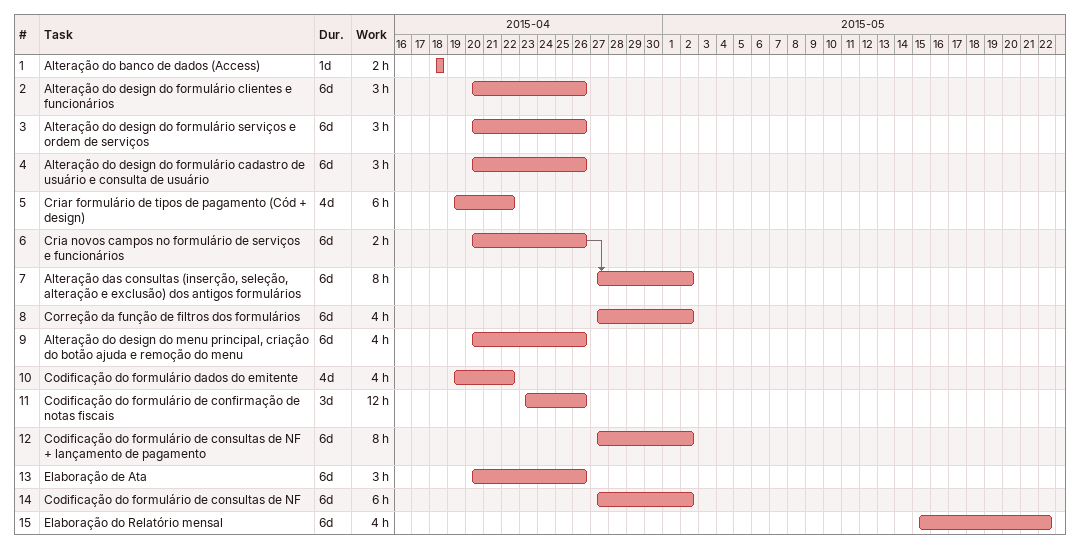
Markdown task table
| ID | Task | Duration | Start | Finish | Predecessors | Work (h) |
|---|---|---|---|---|---|---|
| 1 | Alteração do banco de dados (Access) | 1d | 2015-04-18 | 2015-04-18 |  | 2 |
| 2 | Alteração do design do formulário clientes e funcionários | 6d | 2015-04-20 | 2015-04-26 |  | 3 |
| 3 | Alteração do design do formulário serviços e ordem de serviços | 6d | 2015-04-20 | 2015-04-26 |  | 3 |
| 4 | Alteração do design do formulário cadastro de usuário e consulta de usuário | 6d | 2015-04-20 | 2015-04-26 |  | 3 |
| 5 | Criar formulário de tipos de pagamento (Cód + design) | 4d | 2015-04-19 | 2015-04-22 |  | 6 |
| 6 | Cria novos campos no formulário de serviços e funcionários | 6d | 2015-04-20 | 2015-04-26 |  | 2 |
| 7 | Alteração das consultas (inserção, seleção, alteração e exclusão) dos antigos formulários | 6d | 2015-04-27 | 2015-05-02 | 6 | 8 |
| 8 | Correção da função de filtros dos formulários | 6d | 2015-04-27 | 2015-05-02 |  | 4 |
| 9 | Alteração do design do menu principal, criação do botão ajuda e remoção do menu | 6d | 2015-04-20 | 2015-04-26 |  | 4 |
| 10 | Codificação do formulário dados do emitente | 4d | 2015-04-19 | 2015-04-22 |  | 4 |
| 11 | Codificação do formulário de confirmação de notas fiscais | 3d | 2015-04-23 | 2015-04-26 |  | 12 |
| 12 | Codificação do formulário de consultas de NF + lançamento de pagamento | 6d | 2015-04-27 | 2015-05-02 |  | 8 |
| 13 | Elaboração de Ata | 6d | 2015-04-20 | 2015-04-26 |  | 3 |
| 14 | Codificação do formulário de consultas de NF | 6d | 2015-04-27 | 2015-05-02 |  | 6 |
| 15 | Elaboração do Relatório mensal | 6d | 2015-05-15 | 2015-05-22 |  | 4 |
